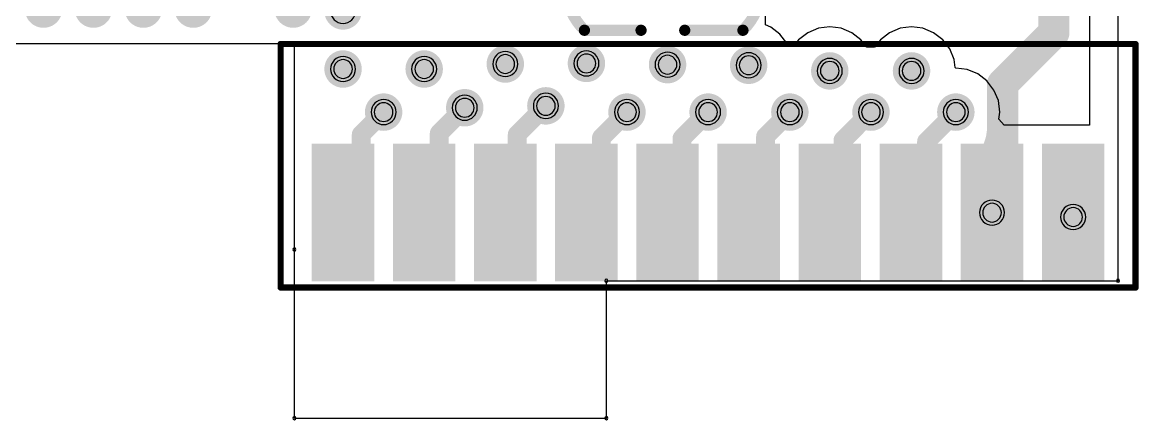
# Model space of a CAD drawing. Header units: inches. Extents: x 32166 to 66782, y 2386 to 7162.
# Drawn here: x 33095.4 to 33363.7, y 2643.3 to 2738.8 of the extents above; entities that cross this region are included whole.
import ezdxf

# ---------------------------------------------------------------- set-up
doc = ezdxf.new("R2010")
doc.units = ezdxf.units.IN
doc.header["$LTSCALE"] = 0.64311
doc.header["$MEASUREMENT"] = 0
for name, color, linetype in [('BOTTOMLAYER', 5, 'CONTINUOUS'), ('BOTTOMOVERLAY', 54, 'CONTINUOUS'), ('BOTTOMPASTE', 16, 'CONTINUOUS'), ('BOTTOMSOLDER', 6, 'CONTINUOUS'), ('KEEPOUTLAYER', 6, 'CONTINUOUS'), ('MULTILAYER', 9, 'CONTINUOUS')]:
    doc.layers.add(name, color=color, linetype=linetype)

msp = doc.modelspace()

# ---------------------------------------------------------------- linework, layer by layer
at = {"layer": 'BOTTOMLAYER'}
for p, q in [((33351.87, 2822.53), (33351.87, 2714.06)), ((33273.99, 2738.15), (33273.99, 2745.86)), ((33275.25, 2737.64), (33273.99, 2738.15)), ((33277.44, 2735.95), (33275.25, 2737.64)), ((33286.71, 2737.34), (33284.16, 2736.29)), ((33289.45, 2737.7), (33286.71, 2737.34)), ((33292.19, 2737.34), (33289.45, 2737.7)), ((33294.75, 2736.29), (33292.19, 2737.34)), ((33306.36, 2737.34), (33303.81, 2736.29)), ((33309.1, 2737.7), (33306.36, 2737.34)), ((33311.84, 2737.34), (33309.1, 2737.7)), ((33314.4, 2736.29), (33311.84, 2737.34)), ((33279.12, 2733.76), (33277.44, 2735.95)), ((33281.96, 2734.6), (33281.05, 2733.42)), ((33284.16, 2736.29), (33281.96, 2734.6)), ((33296.94, 2734.6), (33294.75, 2736.29)), ((33298.32, 2732.8), (33296.94, 2734.6)), ((33301.61, 2734.6), (33300.23, 2732.8)), ((33303.81, 2736.29), (33301.61, 2734.6)), ((33316.59, 2734.6), (33314.4, 2736.29)), ((33318.27, 2732.41), (33316.59, 2734.6)), ((33279.16, 2733.66), (33279.12, 2733.76)), ((33281.05, 2733.42), (33279.16, 2733.66)), ((33300.23, 2732.8), (33298.32, 2732.8)), ((33319.33, 2729.85), (33318.27, 2732.41)), ((33319.58, 2727.93), (33319.33, 2729.85)), ((33319.75, 2727.8), (33319.58, 2727.93)), ((33322.49, 2727.44), (33319.75, 2727.8)), ((33325.05, 2726.39), (33322.49, 2727.44)), ((33327.24, 2724.7), (33325.05, 2726.39)), ((33328.92, 2722.51), (33327.24, 2724.7)), ((33329.98, 2719.96), (33328.92, 2722.51)), ((33330.34, 2717.21), (33329.98, 2719.96)), ((33330.11, 2715.5), (33330.34, 2717.21)), ((33331.37, 2714.06), (33330.11, 2715.5)), ((33351.87, 2714.06), (33331.37, 2714.06))]:
    msp.add_line(p, q, dxfattribs=at)
for points, const_width in [([(33343.3, 2736.26), (33343.3, 2835.2)], 7.5), ([(33331, 2723.96), (33343.3, 2736.26)], 7.5), ([(33331, 2695.61), (33331, 2723.96)], 7.5), ([(33176.8, 2711.81), (33182.2, 2717.21)], 4.5), ([(33195.55, 2712.11), (33201.7, 2718.26)], 4.5), ([(33214.3, 2711.81), (33221.2, 2718.71)], 4.5), ([(33234.55, 2711.06), (33240.7, 2717.21)], 4.5), ([(33253.9, 2710.91), (33260.2, 2717.21)], 4.5), ([(33274, 2711.36), (33279.85, 2717.21)], 4.5), ([(33292.6, 2710.46), (33299.35, 2717.21)], 4.5), ([(33312.7, 2710.16), (33319.75, 2717.21)], 4.5), ([(33176.8, 2705.51), (33176.8, 2711.81)], 4.5), ([(33195.55, 2704.31), (33195.55, 2712.11)], 4.5), ([(33214.3, 2703.71), (33214.3, 2711.81)], 4.5), ([(33234.55, 2693.06), (33234.55, 2711.06)], 4.5), ([(33253.9, 2693.06), (33253.9, 2710.91)], 4.5), ([(33274, 2693.06), (33274, 2711.36)], 4.5), ([(33292.6, 2693.06), (33292.6, 2710.46)], 4.5), ([(33312.7, 2693.96), (33312.7, 2710.16)], 4.5), ([(33172.45, 2701.16), (33176.8, 2705.51)], 4.5), ([(33191.95, 2701.76), (33194.5, 2704.31)], 4.5), ([(33194.5, 2704.31), (33195.55, 2704.31)], 4.5), ([(33211.45, 2701.46), (33214, 2704.01)], 4.5), ([(33214, 2704.01), (33214.3, 2703.71)], 4.5), ([(33172.45, 2693.06), (33172.45, 2701.16)], 4.5), ([(33191.95, 2693.06), (33191.95, 2701.76)], 4.5), ([(33211.45, 2693.06), (33211.45, 2701.46)], 4.5), ([(33328.45, 2693.06), (33331, 2695.61)], 7.5), ([(33230.95, 2693.06), (33234.55, 2693.06)], 4.5), ([(33250.45, 2693.06), (33253.9, 2693.06)], 4.5), ([(33269.95, 2693.06), (33274, 2693.06)], 4.5), ([(33289.45, 2693.06), (33292.6, 2693.06)], 4.5), ([(33308.95, 2693.06), (33311.8, 2693.06)], 4.5), ([(33311.8, 2693.06), (33312.7, 2693.96)], 4.5)]:
    msp.add_lwpolyline(points, dxfattribs=dict(at, const_width=const_width))
for points, const_width in [([(33098.2, 2741.96, 1), (33102.7, 2741.96, 1)], 4.5), ([(33110.2, 2741.96, 1), (33114.7, 2741.96, 1)], 4.5), ([(33122.2, 2741.96, 1), (33126.7, 2741.96, 1)], 4.5), ([(33134.2, 2741.96, 1), (33138.7, 2741.96, 1)], 4.5), ([(33158.2, 2741.96, 1), (33162.7, 2741.96, 1)], 4.5), ([(33170.2, 2741.51, 1), (33174.7, 2741.51, 1)], 4.5), ([(33341.43, 2736.26, 1), (33345.18, 2736.26, 1)], 3.75), ([(33341.43, 2736.26, 1), (33345.18, 2736.26, 1)], 3.75), ([(33170.2, 2727.56, 1), (33174.7, 2727.56, 1)], 4.5), ([(33189.7, 2727.56, 1), (33194.2, 2727.56, 1)], 4.5), ([(33209.2, 2728.76, 1), (33213.7, 2728.76, 1)], 4.5), ([(33228.7, 2728.91, 1), (33233.2, 2728.91, 1)], 4.5), ([(33248.2, 2728.61, 1), (33252.7, 2728.61, 1)], 4.5), ([(33267.7, 2728.46, 1), (33272.2, 2728.46, 1)], 4.5), ([(33287.2, 2727.11, 1), (33291.7, 2727.11, 1)], 4.5), ([(33306.85, 2727.11, 1), (33311.35, 2727.11, 1)], 4.5), ([(33329.12, 2723.96, 1), (33332.87, 2723.96, 1)], 3.75), ([(33329.12, 2723.96, 1), (33332.87, 2723.96, 1)], 3.75), ([(33179.95, 2717.21, 1), (33184.45, 2717.21, 1)], 4.5), ([(33199.45, 2718.26, 1), (33203.95, 2718.26, 1)], 4.5), ([(33218.95, 2718.71, 1), (33223.45, 2718.71, 1)], 4.5), ([(33238.45, 2717.21, 1), (33242.95, 2717.21, 1)], 4.5), ([(33257.95, 2717.21, 1), (33262.45, 2717.21, 1)], 4.5), ([(33277.6, 2717.21, 1), (33282.1, 2717.21, 1)], 4.5), ([(33297.1, 2717.21, 1), (33301.6, 2717.21, 1)], 4.5), ([(33317.5, 2717.21, 1), (33322, 2717.21, 1)], 4.5), ([(33181.08, 2717.21, 1), (33183.33, 2717.21, 1)], 2.25), ([(33200.58, 2718.26, 1), (33202.83, 2718.26, 1)], 2.25), ([(33220.08, 2718.71, 1), (33222.33, 2718.71, 1)], 2.25), ([(33239.58, 2717.21, 1), (33241.83, 2717.21, 1)], 2.25), ([(33259.08, 2717.21, 1), (33261.33, 2717.21, 1)], 2.25), ([(33278.73, 2717.21, 1), (33280.98, 2717.21, 1)], 2.25), ([(33298.23, 2717.21, 1), (33300.48, 2717.21, 1)], 2.25), ([(33318.62, 2717.21, 1), (33320.87, 2717.21, 1)], 2.25), ([(33329.12, 2713.65, 1), (33332.87, 2713.65, 1)], 3.75), ([(33175.68, 2711.81, 1), (33177.93, 2711.81, 1)], 2.25), ([(33175.68, 2711.81, 1), (33177.93, 2711.81, 1)], 2.25), ([(33194.43, 2712.11, 1), (33196.68, 2712.11, 1)], 2.25), ([(33194.43, 2712.11, 1), (33196.68, 2712.11, 1)], 2.25), ([(33213.18, 2711.81, 1), (33215.43, 2711.81, 1)], 2.25), ([(33213.18, 2711.81, 1), (33215.43, 2711.81, 1)], 2.25), ([(33233.43, 2711.06, 1), (33235.68, 2711.06, 1)], 2.25), ([(33233.43, 2711.06, 1), (33235.68, 2711.06, 1)], 2.25), ([(33252.78, 2710.91, 1), (33255.03, 2710.91, 1)], 2.25), ([(33252.78, 2710.91, 1), (33255.03, 2710.91, 1)], 2.25), ([(33272.88, 2711.36, 1), (33275.13, 2711.36, 1)], 2.25), ([(33272.88, 2711.36, 1), (33275.13, 2711.36, 1)], 2.25), ([(33291.48, 2710.46, 1), (33293.73, 2710.46, 1)], 2.25), ([(33291.48, 2710.46, 1), (33293.73, 2710.46, 1)], 2.25), ([(33311.58, 2710.16, 1), (33313.83, 2710.16, 1)], 2.25), ([(33311.58, 2710.16, 1), (33313.83, 2710.16, 1)], 2.25), ([(33175.68, 2705.51, 1), (33177.93, 2705.51, 1)], 2.25), ([(33175.68, 2705.51, 1), (33177.93, 2705.51, 1)], 2.25), ([(33193.38, 2704.31, 1), (33195.63, 2704.31, 1)], 2.25), ([(33193.38, 2704.31, 1), (33195.63, 2704.31, 1)], 2.25), ([(33194.43, 2704.31, 1), (33196.68, 2704.31, 1)], 2.25), ([(33194.43, 2704.31, 1), (33196.68, 2704.31, 1)], 2.25), ([(33212.88, 2704.01, 1), (33215.13, 2704.01, 1)], 2.25), ([(33212.88, 2704.01, 1), (33215.13, 2704.01, 1)], 2.25), ([(33213.18, 2703.71, 1), (33215.43, 2703.71, 1)], 2.25), ([(33213.18, 2703.71, 1), (33215.43, 2703.71, 1)], 2.25), ([(33324.98, 2703.66, 1), (33328.73, 2703.66, 1)], 3.75), ([(33171.33, 2701.16, 1), (33173.58, 2701.16, 1)], 2.25), ([(33171.33, 2701.16, 1), (33173.58, 2701.16, 1)], 2.25), ([(33190.83, 2701.76, 1), (33193.08, 2701.76, 1)], 2.25), ([(33190.83, 2701.76, 1), (33193.08, 2701.76, 1)], 2.25), ([(33210.33, 2701.46, 1), (33212.58, 2701.46, 1)], 2.25), ([(33210.33, 2701.46, 1), (33212.58, 2701.46, 1)], 2.25), ([(33329.12, 2701.03, 1), (33332.87, 2701.03, 1)], 3.75), ([(33326.2, 2693.06, 1), (33330.7, 2693.06, 1)], 4.5), ([(33326.05, 2693.59, 1), (33329.8, 2693.59, 1)], 3.75), ([(33329.12, 2695.61, 1), (33332.87, 2695.61, 1)], 3.75), ([(33329.12, 2695.61, 1), (33332.87, 2695.61, 1)], 3.75), ([(33171.33, 2693.06, 1), (33173.58, 2693.06, 1)], 2.25), ([(33190.83, 2693.06, 1), (33193.08, 2693.06, 1)], 2.25), ([(33210.33, 2693.06, 1), (33212.58, 2693.06, 1)], 2.25), ([(33229.83, 2693.06, 1), (33232.08, 2693.06, 1)], 2.25), ([(33233.43, 2693.06, 1), (33235.68, 2693.06, 1)], 2.25), ([(33233.43, 2693.06, 1), (33235.68, 2693.06, 1)], 2.25), ([(33249.33, 2693.06, 1), (33251.58, 2693.06, 1)], 2.25), ([(33252.78, 2693.06, 1), (33255.03, 2693.06, 1)], 2.25), ([(33252.78, 2693.06, 1), (33255.03, 2693.06, 1)], 2.25), ([(33268.83, 2693.06, 1), (33271.08, 2693.06, 1)], 2.25), ([(33272.88, 2693.06, 1), (33275.13, 2693.06, 1)], 2.25), ([(33272.88, 2693.06, 1), (33275.13, 2693.06, 1)], 2.25), ([(33288.33, 2693.06, 1), (33290.58, 2693.06, 1)], 2.25), ([(33291.48, 2693.06, 1), (33293.73, 2693.06, 1)], 2.25), ([(33291.48, 2693.06, 1), (33293.73, 2693.06, 1)], 2.25), ([(33307.83, 2693.06, 1), (33310.08, 2693.06, 1)], 2.25), ([(33310.68, 2693.06, 1), (33312.93, 2693.06, 1)], 2.25), ([(33310.68, 2693.06, 1), (33312.93, 2693.06, 1)], 2.25), ([(33311.58, 2693.96, 1), (33313.83, 2693.96, 1)], 2.25), ([(33311.58, 2693.96, 1), (33313.83, 2693.96, 1)], 2.25), ([(33326.58, 2693.06, 1), (33330.33, 2693.06, 1)], 3.75), ([(33345.7, 2692.01, 1), (33350.2, 2692.01, 1)], 4.5)]:
    msp.add_lwpolyline(points, format="xyb", close=True, dxfattribs=dict(at, const_width=const_width))
at = {"layer": 'BOTTOMLAYER', "const_width": 7.5}
for points in [[(33331, 2713.65, -0.198912), (33326.86, 2703.66)], [(33331, 2701.03, -0.198912), (33327.92, 2693.59)]]:
    msp.add_lwpolyline(points, format="xyb", dxfattribs=at)
at = {"layer": 'BOTTOMLAYER'}
for points in [[(33166.45, 2708.06), (33166.45, 2678.06), (33178.45, 2708.06), (33178.45, 2678.06)], [(33185.95, 2708.06), (33185.95, 2678.06), (33197.95, 2708.06), (33197.95, 2678.06)], [(33205.45, 2708.06), (33205.45, 2678.06), (33217.45, 2708.06), (33217.45, 2678.06)], [(33224.95, 2708.06), (33224.95, 2678.06), (33236.95, 2708.06), (33236.95, 2678.06)], [(33244.45, 2708.06), (33244.45, 2678.06), (33256.45, 2708.06), (33256.45, 2678.06)], [(33263.95, 2708.06), (33263.95, 2678.06), (33275.95, 2708.06), (33275.95, 2678.06)], [(33283.45, 2708.06), (33283.45, 2678.06), (33295.45, 2708.06), (33295.45, 2678.06)], [(33302.95, 2708.06), (33302.95, 2678.06), (33314.95, 2708.06), (33314.95, 2678.06)], [(33322.45, 2708.06), (33322.45, 2678.06), (33334.45, 2708.06), (33334.45, 2678.06)], [(33341.95, 2708.06), (33341.95, 2678.06), (33353.95, 2708.06), (33353.95, 2678.06)]]:
    msp.add_solid(points, dxfattribs=at)
at = {"layer": 'BOTTOMOVERLAY', "const_width": 2.7}
for points in [[(33230.47, 2736.86, -0.414214), (33230.47, 2759.36)], [(33268.57, 2759.36, -0.414214), (33268.57, 2736.86)]]:
    msp.add_lwpolyline(points, format="xyb", dxfattribs=at)
at = {"layer": 'BOTTOMOVERLAY'}
for points, const_width in [([(33230.47, 2736.86), (33244.08, 2736.86)], 2.7), ([(33254.58, 2736.86), (33268.57, 2736.86)], 2.7), ([(33157.45, 2675.06), (33157.45, 2733.56)], 1.5), ([(33157.45, 2733.56), (33362.95, 2733.56)], 1.5), ([(33362.95, 2675.06), (33362.95, 2733.56)], 1.5), ([(33157.45, 2675.06), (33362.95, 2675.06)], 1.5)]:
    msp.add_lwpolyline(points, dxfattribs=dict(at, const_width=const_width))
for points, const_width in [([(33230.47, 2736.19, 1), (33230.47, 2737.54, 1)], 1.35), ([(33230.47, 2736.19, 1), (33230.47, 2737.54, 1)], 1.35), ([(33244.08, 2736.19, 1), (33244.08, 2737.54, 1)], 1.35), ([(33254.58, 2736.19, 1), (33254.58, 2737.54, 1)], 1.35), ([(33268.57, 2736.19, 1), (33268.57, 2737.54, 1)], 1.35), ([(33268.57, 2736.19, 1), (33268.57, 2737.54, 1)], 1.35), ([(33157.45, 2733.19, 1), (33157.45, 2733.94, 1)], 0.75), ([(33157.45, 2733.19, 1), (33157.45, 2733.94, 1)], 0.75), ([(33362.95, 2733.19, 1), (33362.95, 2733.94, 1)], 0.75), ([(33362.95, 2733.19, 1), (33362.95, 2733.94, 1)], 0.75), ([(33157.45, 2674.69, 1), (33157.45, 2675.44, 1)], 0.75), ([(33157.45, 2674.69, 1), (33157.45, 2675.44, 1)], 0.75), ([(33362.95, 2674.69, 1), (33362.95, 2675.44, 1)], 0.75), ([(33362.95, 2674.69, 1), (33362.95, 2675.44, 1)], 0.75)]:
    msp.add_lwpolyline(points, format="xyb", close=True, dxfattribs=dict(at, const_width=const_width))
at = {"layer": 'BOTTOMPASTE'}
for points in [[(33166.45, 2708.06), (33166.45, 2678.06), (33178.45, 2708.06), (33178.45, 2678.06)], [(33185.95, 2708.06), (33185.95, 2678.06), (33197.95, 2708.06), (33197.95, 2678.06)], [(33205.45, 2708.06), (33205.45, 2678.06), (33217.45, 2708.06), (33217.45, 2678.06)], [(33224.95, 2708.06), (33224.95, 2678.06), (33236.95, 2708.06), (33236.95, 2678.06)], [(33244.45, 2708.06), (33244.45, 2678.06), (33256.45, 2708.06), (33256.45, 2678.06)], [(33263.95, 2708.06), (33263.95, 2678.06), (33275.95, 2708.06), (33275.95, 2678.06)], [(33283.45, 2708.06), (33283.45, 2678.06), (33295.45, 2708.06), (33295.45, 2678.06)], [(33302.95, 2708.06), (33302.95, 2678.06), (33314.95, 2708.06), (33314.95, 2678.06)], [(33322.45, 2708.06), (33322.45, 2678.06), (33334.45, 2708.06), (33334.45, 2678.06)], [(33341.95, 2708.06), (33341.95, 2678.06), (33353.95, 2708.06), (33353.95, 2678.06)]]:
    msp.add_solid(points, dxfattribs=at)
at = {"layer": 'BOTTOMSOLDER'}
for centre, start, end in [((33172.45, 2741.51), 180, 0), ((33230.95, 2728.91), 0, 180), ((33172.45, 2727.56), 0, 180), ((33191.95, 2727.56), 0, 180), ((33211.45, 2728.76), 0, 180), ((33250.45, 2728.61), 0, 180), ((33269.95, 2728.46), 0, 180), ((33289.45, 2727.11), 0, 180), ((33309.1, 2727.11), 0, 180), ((33172.45, 2727.56), 180, 0), ((33191.95, 2727.56), 180, 0), ((33211.45, 2728.76), 180, 0), ((33230.95, 2728.91), 180, 0), ((33250.45, 2728.61), 180, 0), ((33269.95, 2728.46), 180, 0), ((33289.45, 2727.11), 180, 0), ((33309.1, 2727.11), 180, 0), ((33201.7, 2718.26), 0, 180), ((33221.2, 2718.71), 0, 180), ((33182.2, 2717.21), 0, 180), ((33221.2, 2718.71), 180, 0), ((33240.7, 2717.21), 0, 180), ((33260.2, 2717.21), 0, 180), ((33279.85, 2717.21), 0, 180), ((33299.35, 2717.21), 0, 180), ((33319.75, 2717.21), 0, 180), ((33182.2, 2717.21), 180, 0), ((33201.7, 2718.26), 180, 0), ((33240.7, 2717.21), 180, 0), ((33260.2, 2717.21), 180, 0), ((33279.85, 2717.21), 180, 0), ((33299.35, 2717.21), 180, 0), ((33319.75, 2717.21), 180, 0), ((33328.45, 2693.06), 0, 180), ((33347.95, 2692.01), 0, 180), ((33328.45, 2693.06), 180, 0), ((33347.95, 2692.01), 180, 0)]:
    msp.add_arc(centre, 3.01, start, end, dxfattribs=at)
for points in [[(33164.93, 2709.59), (33164.93, 2676.54), (33179.97, 2709.59), (33179.97, 2676.54)], [(33184.43, 2709.59), (33184.43, 2676.54), (33199.47, 2709.59), (33199.47, 2676.54)], [(33203.93, 2709.59), (33203.93, 2676.54), (33218.97, 2709.59), (33218.97, 2676.54)], [(33223.43, 2709.59), (33223.43, 2676.54), (33238.47, 2709.59), (33238.47, 2676.54)], [(33242.93, 2709.59), (33242.93, 2676.54), (33257.97, 2709.59), (33257.97, 2676.54)], [(33262.43, 2709.59), (33262.43, 2676.54), (33277.47, 2709.59), (33277.47, 2676.54)], [(33281.93, 2709.59), (33281.93, 2676.54), (33296.97, 2709.59), (33296.97, 2676.54)], [(33301.43, 2709.59), (33301.43, 2676.54), (33316.47, 2709.59), (33316.47, 2676.54)], [(33320.93, 2709.59), (33320.93, 2676.54), (33335.97, 2709.59), (33335.97, 2676.54)], [(33340.43, 2709.59), (33340.43, 2676.54), (33355.47, 2709.59), (33355.47, 2676.54)]]:
    msp.add_solid(points, dxfattribs=at)
at = {"layer": 'KEEPOUTLAYER'}
for p, q in [((33358.75, 2676.71), (33358.75, 2928.71)), ((32955.25, 2733.71), (33160.75, 2733.71)), ((33160.75, 2684.21), (33160.75, 2733.71)), ((33160.75, 2643.71), (33160.75, 2684.21)), ((33235.75, 2676.71), (33358.75, 2676.71)), ((33235.75, 2643.71), (33235.75, 2676.71)), ((33160.75, 2643.71), (33235.75, 2643.71))]:
    msp.add_line(p, q, dxfattribs=at)
for centre, start, end in [((33160.75, 2733.71), 0, 180), ((33160.75, 2733.71), 0, 180), ((33160.75, 2733.71), 180, 0), ((33160.75, 2733.71), 180, 0), ((33160.75, 2684.21), 0, 180), ((33160.75, 2684.21), 0, 180), ((33160.75, 2684.21), 180, 0), ((33160.75, 2684.21), 180, 0), ((33235.75, 2676.71), 0, 180), ((33235.75, 2676.71), 0, 180), ((33235.75, 2676.71), 180, 0), ((33235.75, 2676.71), 180, 0), ((33358.75, 2676.71), 0, 180), ((33358.75, 2676.71), 0, 180), ((33358.75, 2676.71), 180, 0), ((33358.75, 2676.71), 180, 0), ((33160.75, 2643.71), 0, 180), ((33160.75, 2643.71), 0, 180), ((33160.75, 2643.71), 180, 0), ((33160.75, 2643.71), 180, 0), ((33235.75, 2643.71), 0, 180), ((33235.75, 2643.71), 0, 180), ((33235.75, 2643.71), 180, 0), ((33235.75, 2643.71), 180, 0)]:
    msp.add_arc(centre, 0.375, start, end, dxfattribs=at)
at = {"layer": 'MULTILAYER'}
for centre, start, end in [((33172.45, 2727.56), 0, 180), ((33191.95, 2727.56), 0, 180), ((33211.45, 2728.76), 0, 180), ((33230.95, 2728.91), 0, 180), ((33250.45, 2728.61), 0, 180), ((33269.95, 2728.46), 0, 180), ((33289.45, 2727.11), 0, 180), ((33309.1, 2727.11), 0, 180), ((33172.45, 2727.56), 180, 0), ((33191.95, 2727.56), 180, 0), ((33211.45, 2728.76), 180, 0), ((33230.95, 2728.91), 180, 0), ((33250.45, 2728.61), 180, 0), ((33269.95, 2728.46), 180, 0), ((33289.45, 2727.11), 180, 0), ((33309.1, 2727.11), 180, 0), ((33182.2, 2717.21), 0, 180), ((33201.7, 2718.26), 0, 180), ((33221.2, 2718.71), 0, 180), ((33221.2, 2718.71), 180, 0), ((33240.7, 2717.21), 0, 180), ((33260.2, 2717.21), 0, 180), ((33279.85, 2717.21), 0, 180), ((33299.35, 2717.21), 0, 180), ((33319.75, 2717.21), 0, 180), ((33182.2, 2717.21), 180, 0), ((33201.7, 2718.26), 180, 0), ((33240.7, 2717.21), 180, 0), ((33260.2, 2717.21), 180, 0), ((33279.85, 2717.21), 180, 0), ((33299.35, 2717.21), 180, 0), ((33319.75, 2717.21), 180, 0), ((33328.45, 2693.06), 0, 180), ((33347.95, 2692.01), 0, 180), ((33328.45, 2693.06), 180, 0), ((33347.95, 2692.01), 180, 0)]:
    msp.add_arc(centre, 2.25, start, end, dxfattribs=at)

doc.saveas('drawing.dxf')
